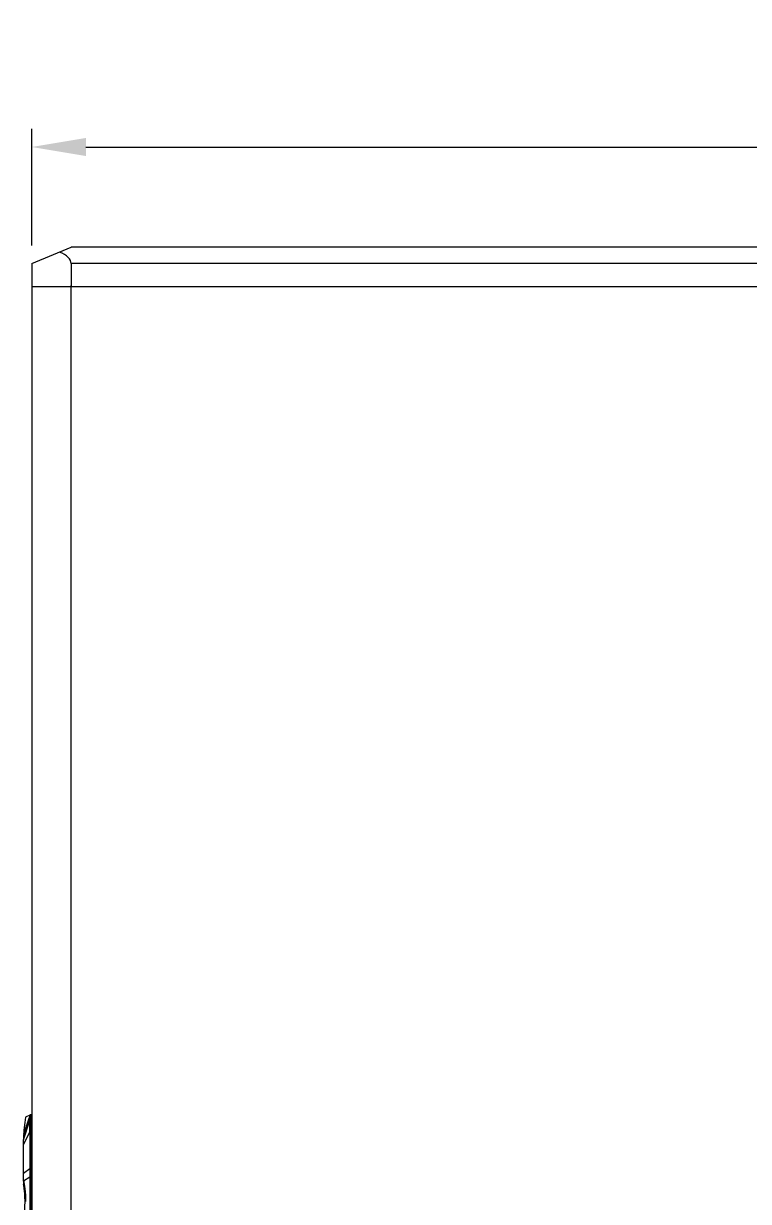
# Model space of a CAD drawing. Header units: millimetres. Extents: x 0 to 3564, y 0 to 2520.
# Drawn here: x 1434.5 to 1655.4, y 1197.9 to 1556.6 of the extents above; entities that cross this region are included whole.
import ezdxf

# ---------------------------------------------------------------- set-up
doc = ezdxf.new("R2010")
doc.units = ezdxf.units.MM
doc.layers.get('0').update_dxf_attribs({"lineweight": 13})
doc.layers.add('标注', color=251, linetype='Continuous', lineweight=9)
doc.styles.get("Standard").update_dxf_attribs({"font": 'arial.ttf'})
doc.dimstyles.new('STANDARD 11', dxfattribs={"dimscale": 11, "dimtxt": 2.5, "dimasz": 1.5, "dimexe": 0.5, "dimexo": 0.5, "dimgap": 0.5, "dimtad": 1, "dimtoh": 1, "dimdec": 1, "dimzin": 9, "dimdsep": 46, "dimtxsty": 'Standard', "dimcen": 0, "dimclrd": 256, "dimclre": 256, "dimclrt": 256, "dimadec": 0, "dimazin": 0, "dimtp": 0.01, "dimtm": 0.01, "dimtfac": 1, "dimtdec": 1, "dimtofl": 0, "dimtmove": 0, "dimatfit": 3, "dimfxl": 1, "dimtolj": 1, "dimtzin": 4, "dimlwd": -1, "dimlwe": -1, "dimarcsym": 0})

# ---------------------------------------------------------------- blocks, each defined once
blk = doc.blocks.new('*D4')
at = {"layer": 'Defpoints', "color": 0, "transparency": 16777216}
for p in [(2090.99, 1518.98), (1436.99, 1483.47), (2090.99, 1483.47)]:
    blk.add_point(p, dxfattribs=at)
at = {"layer": '标注', "transparency": 16777216}
for p, q in [((1436.99, 1488.97), (1436.99, 1524.48)), ((2090.99, 1488.97), (2090.99, 1524.48)), ((1453.49, 1518.98), (2074.49, 1518.98))]:
    blk.add_line(p, q, dxfattribs=at)
for points in [[(1453.49, 1521.73), (1453.49, 1516.23), (1436.99, 1518.98)], [(2074.49, 1521.73), (2074.49, 1516.23), (2090.99, 1518.98)]]:
    blk.add_solid(points, dxfattribs=at)
at = {"layer": '标注', "transparency": 16777216, "insert": (1763.99, 1538.52), "char_height": 27.5, "attachment_point": 5}
blk.add_mtext('\\A1;654', dxfattribs=at)

msp = doc.modelspace()

# ---------------------------------------------------------------- linework, layer by layer
for p, q in [((1436.99, 1483.47), (1448.99, 1488.47)), ((2078.99, 1488.47), (1448.99, 1488.47)), ((1436.99, 1483.47), (1436.99, 1476.46)), ((1448.99, 1483.47), (1448.99, 1476.46)), ((2078.99, 1483.47), (1448.99, 1483.47)), ((1436.99, 1476.46), (1436.99, 986.46)), ((1436.99, 1476.46), (2090.99, 1476.46)), ((1448.99, 986.46), (1448.99, 1476.77)), ((1436.39, 1223.91), (1434.49, 1217.25)), ((1436.38, 1223.94), (1434.52, 1218.55)), ((1436.39, 1224.21), (1435.13, 1223.56)), ((1436.36, 1223.98), (1436.38, 1223.94)), ((1436.38, 1223.94), (1436.39, 1223.92)), ((1436.4, 1224.21), (1436.39, 1224.21)), ((1436.39, 1224.21), (1436.39, 1224.21)), ((1436.39, 1224.21), (1436.39, 1224.21)), ((1436.39, 1223.91), (1436.39, 1223.91)), ((1436.57, 1224.26), (1436.51, 1224.25)), ((1436.59, 1224.26), (1436.57, 1224.26)), ((1436.59, 1224.26), (1436.57, 1224.26)), ((1436.6, 1224.26), (1436.59, 1224.26)), ((1436.6, 1224.26), (1436.59, 1224.26)), ((1436.84, 1224.28), (1436.6, 1224.26)), ((1436.6, 1224.26), (1436.6, 1224.26)), ((1436.6, 1224.26), (1436.6, 1224.26)), ((1436.61, 1224.26), (1436.6, 1224.26)), ((1436.61, 1224.26), (1436.6, 1224.26)), ((1436.62, 1224.26), (1436.61, 1224.26)), ((1436.64, 1224.26), (1436.62, 1224.26)), ((1436.73, 1224.27), (1436.72, 1224.27)), ((1436.76, 1224.27), (1436.75, 1224.27)), ((1436.78, 1224.27), (1436.77, 1224.27)), ((1436.8, 1224.27), (1436.79, 1224.27)), ((1436.81, 1224.27), (1436.8, 1224.27)), ((1434.49, 1216.66), (1436.41, 1222.53)), ((1434.49, 1215.25), (1436.39, 1219.05)), ((1434.49, 1217.25), (1434.49, 1216.66)), ((1434.49, 1215.88), (1434.49, 1216.66)), ((1434.49, 1215.25), (1434.49, 1215.88)), ((1436.85, 1219.26), (1436.39, 1219.26)), ((1436.39, 1219.05), (1436.39, 1219.26)), ((1436.39, 1219.05), (1436.4, 1207.85)), ((1436.85, 1219.05), (1436.39, 1219.05)), ((1436.85, 1219.05), (1436.85, 1219.26)), ((1436.85, 1219.05), (1436.85, 1207.85)), ((1434.49, 1215.05), (1434.49, 1215.25)), ((1434.49, 1205.9), (1434.49, 1206.43)), ((1436.4, 1207.85), (1434.5, 1206.43)), ((1436.38, 1205.35), (1434.52, 1204.12)), ((1436.83, 1205.34), (1436.38, 1205.35)), ((1436.4, 1207.85), (1436.85, 1207.85)), ((1434.49, 1204.12), (1434.49, 1203.23)), ((1435.13, 1197.97), (1435.13, 1197.92))]:
    msp.add_line(p, q)
for points in [[(1436.57, 1224.26), (1436.51, 1224.25), (1436.43, 1224.22)], [(1436.83, 1224.27), (1436.82, 1224.27), (1436.82, 1224.27), (1436.81, 1224.27)]]:
    msp.add_lwpolyline(points)
for centre, radius, start, end in [((1466.12, 1217.26), 31.63, 168.5098, 180.0422), ((1436.87, 1223.78), 0.5, 92.8403, 164.1108), ((1436.86, 1223.76), 0.52, 110.3245, 115.3829), ((1436.86, 1223.76), 0.518, 99.6149, 110.3667), ((991.84, 1222.65), 444.57, 359.5628, 359.9843), ((1100.07, 1222.77), 336.79, 359.4027, 0.0065)]:
    msp.add_arc(centre, radius, start, end)
msp.add_ellipse((1436.99, 1483.47), major_axis=(12, 0), ratio=0.416667, start_param=0, end_param=0.785398)
for points, knots in [([(1436.39, 1224.21), (1436.39, 1224.2), (1436.37, 1224.17), (1436.36, 1224.13), (1436.35, 1224.1)], [0, 0, 0, 0, 0.141564, 1, 1, 1, 1]), ([(1436.35, 1224.1), (1436.35, 1224.08), (1436.35, 1224.05), (1436.36, 1224.01), (1436.36, 1223.98)], [0, 0, 0, 0, 0.284999, 1, 1, 1, 1]), ([(1436.48, 1224.11), (1436.47, 1224.09), (1436.43, 1224.04), (1436.4, 1223.98), (1436.38, 1223.94)], [0, 0, 0, 0, 0.257393, 1, 1, 1, 1]), ([(1436.85, 1224.28), (1436.75, 1224.27), (1436.54, 1224.19), (1436.42, 1224.01), (1436.39, 1223.91)], [0, 0, 0, 0, 0.499991, 1, 1, 1, 1]), ([(1436.39, 1223.91), (1436.4, 1223.91), (1436.4, 1223.9), (1436.4, 1223.88), (1436.4, 1223.85), (1436.4, 1223.79), (1436.4, 1223.68), (1436.4, 1223.53), (1436.41, 1223.33), (1436.41, 1223.1), (1436.41, 1222.83), (1436.41, 1222.63), (1436.41, 1222.53)], [0, 0, 0, 0, 0.006434, 0.020721, 0.042839, 0.072729, 0.155552, 0.268633, 0.411215, 0.581777, 0.778609, 1, 1, 1, 1]), ([(1436.83, 1224.27), (1436.81, 1224.27), (1436.75, 1224.27), (1436.68, 1224.25), (1436.64, 1224.23)], [0, 0, 0, 0, 0.243014, 1, 1, 1, 1]), ([(1436.87, 1222.81), (1436.87, 1222.92), (1436.87, 1223.12), (1436.87, 1223.42), (1436.87, 1223.67), (1436.86, 1223.88), (1436.86, 1224.03), (1436.86, 1224.12), (1436.86, 1224.18), (1436.86, 1224.22), (1436.85, 1224.25), (1436.85, 1224.26), (1436.85, 1224.28), (1436.85, 1224.28)], [0, 0, 0, 0, 0.224686, 0.42444, 0.596877, 0.740081, 0.852869, 0.897508, 0.934154, 0.962752, 0.983251, 0.995621, 1, 1, 1, 1]), ([(1436.41, 1222.53), (1436.43, 1222.61), (1436.54, 1222.72), (1436.71, 1222.79), (1436.82, 1222.8), (1436.87, 1222.81)], [0, 0, 0, 0, 0.450597, 0.723595, 1, 1, 1, 1]), ([(1434.5, 1206.43), (1434.5, 1207.15), (1434.49, 1208.59), (1434.49, 1211.46), (1434.49, 1213.62), (1434.49, 1215.05)], [0, 0, 0, 0, 0.25, 0.500001, 1, 1, 1, 1]), ([(1434.52, 1204.12), (1434.51, 1204.16), (1434.51, 1204.25), (1434.5, 1204.48), (1434.49, 1204.84), (1434.49, 1205.34), (1434.49, 1205.71), (1434.49, 1205.9)], [0, 0, 0, 0, 0.063821, 0.151997, 0.385951, 0.677561, 1, 1, 1, 1]), ([(1436.38, 1205.35), (1436.37, 1204.73), (1436.36, 1203.49), (1436.35, 1201.62), (1436.37, 1199.75), (1436.41, 1197.88), (1436.38, 1196.01), (1436.34, 1194.14), (1436.35, 1192.27), (1436.37, 1191.03), (1436.37, 1190.4)], [0, 0, 0, 0, 0.124788, 0.24954, 0.374555, 0.499933, 0.625316, 0.750423, 0.875216, 1, 1, 1, 1]), ([(1436.39, 1207.85), (1436.39, 1207.64), (1436.39, 1206.81), (1436.39, 1205.98), (1436.38, 1205.35)], [0, 0, 0, 0, 0.25035, 1, 1, 1, 1]), ([(1436.83, 1205.34), (1436.82, 1204.72), (1436.79, 1203.48), (1436.74, 1201.92), (1436.68, 1200.68), (1436.63, 1199.43), (1436.56, 1197.26), (1436.71, 1194.15), (1436.79, 1191.66), (1436.82, 1190.41)], [0, 0, 0, 0, 0.125003, 0.250004, 0.312507, 0.375009, 0.50001, 0.749999, 1, 1, 1, 1]), ([(1436.85, 1207.85), (1436.85, 1207.64), (1436.84, 1207.23), (1436.85, 1206.6), (1436.84, 1205.97), (1436.83, 1205.55), (1436.83, 1205.34)], [0, 0, 0, 0, 0.25, 0.500001, 0.749995, 1, 1, 1, 1]), ([(1434.94, 1197.93), (1434.94, 1198.27), (1434.93, 1198.95), (1434.88, 1199.93), (1434.81, 1200.84), (1434.72, 1201.63), (1434.65, 1202.2), (1434.59, 1202.58), (1434.56, 1202.81), (1434.53, 1202.98), (1434.51, 1203.1), (1434.5, 1203.16), (1434.5, 1203.2), (1434.49, 1203.22), (1434.49, 1203.23)], [0, 0, 0, 0, 0.194453, 0.381588, 0.554021, 0.705445, 0.830089, 0.880808, 0.923064, 0.95644, 0.980537, 0.989023, 0.995108, 1, 1, 1, 1]), ([(1434.52, 1204.12), (1434.53, 1204.04), (1434.56, 1203.87), (1434.62, 1203.57), (1434.68, 1203.2), (1434.73, 1202.92), (1434.75, 1202.77)], [0, 0, 0, 0, 0.174592, 0.384461, 0.662161, 1, 1, 1, 1]), ([(1434.75, 1202.77), (1434.77, 1202.63), (1434.87, 1201.97), (1434.94, 1201.31), (1434.99, 1200.79)], [0, 0, 0, 0, 0.21954, 1, 1, 1, 1]), ([(1434.49, 1192.63), (1434.49, 1192.63), (1434.5, 1192.65), (1434.5, 1192.69), (1434.51, 1192.76), (1434.53, 1192.87), (1434.56, 1193.05), (1434.59, 1193.27), (1434.65, 1193.65), (1434.72, 1194.23), (1434.81, 1195.02), (1434.88, 1195.92), (1434.93, 1196.9), (1434.94, 1197.58), (1434.94, 1197.93)], [0, 0, 0, 0, 0.004892, 0.010977, 0.019463, 0.04356, 0.076936, 0.119192, 0.169911, 0.294555, 0.445979, 0.618412, 0.805547, 1, 1, 1, 1]), ([(1434.99, 1200.79), (1435.01, 1200.57), (1435.09, 1199.63), (1435.12, 1198.69), (1435.13, 1197.97)], [0, 0, 0, 0, 0.237614, 1, 1, 1, 1])]:
    msp.add_open_spline(points, degree=3, knots=knots)
msp.add_open_spline([(1436.64, 1224.23), (1436.58, 1224.2), (1436.52, 1224.16), (1436.48, 1224.11)], degree=3)

# ---------------------------------------------------------------- dimensions: what is measured, and where the dimension line sits
at = {"layer": '标注'}
dim = msp.add_linear_dim(base=(2090.99, 1518.98), p1=(1436.99, 1483.47), p2=(2090.99, 1483.47), dimstyle='STANDARD 11', dxfattribs=at)
dim.commit()
dim.dimension.update_dxf_attribs({"geometry": '*D4', "text_midpoint": (1763.99, 1538.52)})

doc.saveas('drawing.dxf')
